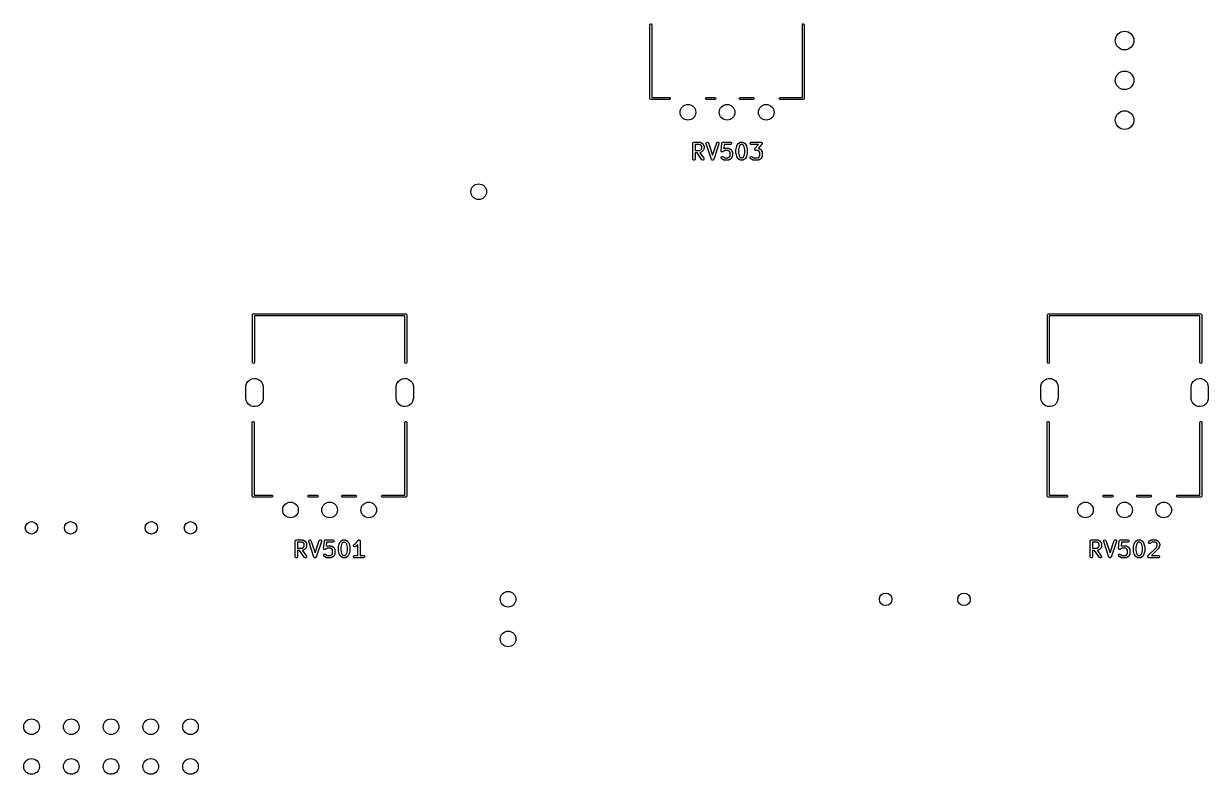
# Model space of a CAD drawing. Extents: x 126 to 289, y -245 to -37.
# Drawn here: x 213.4 to 289.1, y -238.1 to -190.2 of the extents above; entities that cross this region are included whole.
import ezdxf

# ---------------------------------------------------------------- set-up
doc = ezdxf.new("R2010")
doc.units = 0
doc.layers.add('BLACK', color=7, linetype='CONTINUOUS')

msp = doc.modelspace()

# ---------------------------------------------------------------- linework, layer by layer
at = {"layer": 'BLACK', "linetype": 'CONTINUOUS'}
for p, q in [((253.378, -190.244), (253.396, -190.202)), ((253.378, -194.964), (253.378, -190.244)), ((253.396, -190.202), (253.438, -190.184)), ((253.438, -190.184), (253.48, -190.202)), ((253.48, -190.202), (253.498, -190.244)), ((253.498, -190.244), (253.498, -194.904)), ((263.128, -190.244), (263.146, -190.202)), ((263.128, -194.904), (263.128, -190.244)), ((263.146, -190.202), (263.188, -190.184)), ((263.188, -190.184), (263.23, -190.202)), ((263.23, -190.202), (263.248, -190.244)), ((263.248, -190.244), (263.248, -194.964)), ((253.396, -195.006), (253.378, -194.964)), ((253.438, -195.024), (253.396, -195.006)), ((253.443, -195.022), (253.438, -195.024)), ((253.448, -195.024), (253.443, -195.022)), ((254.628, -195.024), (253.448, -195.024)), ((253.498, -194.904), (254.628, -194.904)), ((254.628, -194.904), (254.67, -194.922)), ((254.67, -195.006), (254.628, -195.024)), ((254.67, -194.922), (254.688, -194.964)), ((254.688, -194.964), (254.67, -195.006)), ((256.938, -194.964), (256.956, -194.922)), ((256.956, -195.006), (256.938, -194.964)), ((256.956, -194.922), (256.998, -194.904)), ((256.998, -195.024), (256.956, -195.006)), ((256.998, -194.904), (257.528, -194.904)), ((257.528, -195.024), (256.998, -195.024)), ((257.528, -194.904), (257.57, -194.922)), ((257.57, -195.006), (257.528, -195.024)), ((257.57, -194.922), (257.588, -194.964)), ((257.588, -194.964), (257.57, -195.006)), ((259.088, -194.964), (259.106, -194.922)), ((259.106, -195.006), (259.088, -194.964)), ((259.106, -194.922), (259.148, -194.904)), ((259.148, -195.024), (259.106, -195.006)), ((259.148, -194.904), (259.978, -194.904)), ((259.978, -195.024), (259.148, -195.024)), ((259.978, -194.904), (260.02, -194.922)), ((260.02, -195.006), (259.978, -195.024)), ((260.02, -194.922), (260.038, -194.964)), ((260.038, -194.964), (260.02, -195.006)), ((261.638, -194.964), (261.656, -194.922)), ((261.656, -195.006), (261.638, -194.964)), ((261.656, -194.922), (261.698, -194.904)), ((261.698, -195.024), (261.656, -195.006)), ((261.698, -194.904), (263.128, -194.904)), ((263.188, -195.024), (261.698, -195.024)), ((263.23, -195.006), (263.188, -195.024)), ((263.248, -194.964), (263.23, -195.006)), ((256.124, -197.826), (256.126, -197.817)), ((256.124, -198.826), (256.124, -197.826)), ((256.125, -197.813), (256.127, -197.81)), ((256.126, -197.817), (256.125, -197.813)), ((256.127, -197.81), (256.128, -197.801)), ((256.128, -197.801), (256.141, -197.786)), ((256.141, -197.786), (256.151, -197.769)), ((256.151, -197.769), (256.157, -197.767)), ((256.157, -197.767), (256.161, -197.761)), ((256.161, -197.761), (256.181, -197.758)), ((256.181, -197.758), (256.199, -197.751)), ((256.199, -197.751), (256.58, -197.751)), ((256.274, -197.901), (256.274, -198.275)), ((256.562, -197.901), (256.274, -197.901)), ((256.274, -198.275), (256.562, -198.275)), ((256.631, -197.936), (256.562, -197.901)), ((256.562, -198.275), (256.631, -198.241)), ((256.58, -197.751), (256.606, -197.756)), ((256.606, -197.756), (256.609, -197.759)), ((256.609, -197.759), (256.613, -197.759)), ((256.613, -197.759), (256.709, -197.807)), ((256.661, -197.966), (256.631, -197.936)), ((256.631, -198.241), (256.661, -198.211)), ((256.695, -198.035), (256.661, -197.966)), ((256.661, -198.211), (256.695, -198.142)), ((256.695, -198.142), (256.695, -198.035)), ((256.709, -197.807), (256.727, -197.82)), ((256.727, -197.82), (256.728, -197.821)), ((256.728, -197.821), (256.776, -197.869)), ((256.776, -198.308), (256.728, -198.356)), ((256.776, -197.869), (256.789, -197.887)), ((256.79, -198.288), (256.776, -198.307)), ((256.776, -198.307), (256.776, -198.308)), ((256.789, -197.887), (256.79, -197.888)), ((256.79, -197.888), (256.837, -197.983)), ((256.837, -198.193), (256.79, -198.288)), ((256.837, -197.983), (256.845, -198.008)), ((256.838, -198.189), (256.837, -198.193)), ((256.841, -198.185), (256.838, -198.189)), ((256.845, -198.16), (256.841, -198.185)), ((256.845, -198.008), (256.844, -198.013)), ((256.844, -198.013), (256.845, -198.017)), ((256.845, -198.017), (256.845, -198.16)), ((256.981, -197.824), (257, -197.777)), ((256.985, -197.85), (256.981, -197.824)), ((257.318, -198.85), (256.985, -197.85)), ((257, -197.777), (257.045, -197.752)), ((257.045, -197.752), (257.095, -197.762)), ((257.095, -197.762), (257.127, -197.803)), ((257.127, -197.803), (257.389, -198.589)), ((257.389, -198.589), (257.652, -197.803)), ((257.794, -197.85), (257.461, -198.85)), ((257.652, -197.803), (257.664, -197.78)), ((257.664, -197.78), (257.708, -197.753)), ((257.708, -197.753), (257.758, -197.76)), ((257.758, -197.76), (257.793, -197.799)), ((257.793, -197.799), (257.794, -197.85)), ((257.934, -198.295), (257.981, -197.819)), ((257.934, -198.296), (257.934, -198.295)), ((257.94, -198.32), (257.934, -198.296)), ((257.934, -198.296), (257.934, -198.296)), ((257.947, -198.345), (257.94, -198.32)), ((257.981, -197.819), (257.983, -197.815)), ((257.982, -197.813), (257.984, -197.811)), ((257.983, -197.815), (257.982, -197.813)), ((257.984, -197.811), (257.989, -197.794)), ((257.989, -197.794), (258, -197.783)), ((258, -197.783), (258.008, -197.769)), ((258.008, -197.769), (258.018, -197.765)), ((258.018, -197.765), (258.025, -197.758)), ((258.025, -197.758), (258.041, -197.757)), ((258.041, -197.757), (258.056, -197.751)), ((258.056, -197.751), (258.532, -197.751)), ((258.101, -198.317), (258.062, -198.356)), ((258.124, -197.901), (258.099, -198.15)), ((258.099, -198.15), (258.118, -198.14)), ((258.169, -198.282), (258.101, -198.317)), ((258.118, -198.14), (258.143, -198.133)), ((258.532, -197.901), (258.124, -197.901)), ((258.143, -198.133), (258.147, -198.134)), ((258.147, -198.134), (258.151, -198.132)), ((258.151, -198.132), (258.389, -198.132)), ((258.372, -198.282), (258.169, -198.282)), ((258.44, -198.317), (258.372, -198.282)), ((258.389, -198.132), (258.415, -198.137)), ((258.415, -198.137), (258.419, -198.14)), ((258.419, -198.14), (258.423, -198.14)), ((258.423, -198.14), (258.518, -198.188)), ((258.471, -198.347), (258.44, -198.317)), ((258.518, -198.188), (258.536, -198.201)), ((258.532, -197.751), (258.558, -197.756)), ((258.58, -197.884), (258.532, -197.901)), ((258.536, -198.201), (258.538, -198.202)), ((258.538, -198.202), (258.585, -198.25)), ((258.558, -197.756), (258.597, -197.789)), ((258.606, -197.839), (258.58, -197.884)), ((258.585, -198.25), (258.598, -198.268)), ((258.597, -197.789), (258.606, -197.839)), ((258.598, -198.268), (258.599, -198.269)), ((258.599, -198.269), (258.647, -198.364)), ((258.886, -198.207), (258.888, -198.193)), ((258.886, -198.445), (258.886, -198.207)), ((258.888, -198.189), (258.936, -197.999)), ((258.888, -198.193), (258.888, -198.189)), ((258.936, -197.999), (258.941, -197.987)), ((258.941, -197.983), (258.989, -197.888)), ((258.941, -197.987), (258.941, -197.983)), ((258.989, -197.888), (259.002, -197.87)), ((259.002, -197.87), (259.003, -197.869)), ((259.003, -197.869), (259.051, -197.821)), ((259.079, -198.043), (259.036, -198.217)), ((259.036, -198.217), (259.036, -198.436)), ((259.051, -197.821), (259.069, -197.808)), ((259.069, -197.808), (259.07, -197.807)), ((259.07, -197.807), (259.165, -197.759)), ((259.118, -197.966), (259.079, -198.043)), ((259.148, -197.936), (259.118, -197.966)), ((259.217, -197.901), (259.148, -197.936)), ((259.165, -197.759), (259.19, -197.752)), ((259.19, -197.752), (259.195, -197.753)), ((259.195, -197.753), (259.199, -197.751)), ((259.199, -197.751), (259.294, -197.751)), ((259.276, -197.901), (259.217, -197.901)), ((259.345, -197.936), (259.276, -197.901)), ((259.294, -197.751), (259.32, -197.756)), ((259.32, -197.756), (259.323, -197.759)), ((259.323, -197.759), (259.328, -197.759)), ((259.328, -197.759), (259.423, -197.807)), ((259.375, -197.966), (259.345, -197.936)), ((259.414, -198.043), (259.375, -197.966)), ((259.457, -198.217), (259.414, -198.043)), ((259.423, -197.807), (259.441, -197.82)), ((259.441, -197.82), (259.442, -197.821)), ((259.442, -197.821), (259.49, -197.869)), ((259.457, -198.436), (259.457, -198.217)), ((259.49, -197.869), (259.503, -197.887)), ((259.503, -197.887), (259.504, -197.888)), ((259.504, -197.888), (259.552, -197.983)), ((259.552, -197.983), (259.555, -197.996)), ((259.555, -197.996), (259.557, -197.999)), ((259.557, -197.999), (259.605, -198.189)), ((259.605, -198.189), (259.606, -198.204)), ((259.606, -198.204), (259.607, -198.207)), ((259.607, -198.207), (259.607, -198.445)), ((259.792, -197.813), (259.817, -197.769)), ((259.801, -197.864), (259.792, -197.813)), ((259.84, -197.897), (259.801, -197.864)), ((259.817, -197.769), (259.866, -197.751)), ((259.866, -197.901), (259.84, -197.897)), ((259.866, -197.751), (260.485, -197.751)), ((260.319, -197.901), (259.866, -197.901)), ((260.076, -198.206), (260.079, -198.2)), ((260.083, -198.225), (260.076, -198.206)), ((260.077, -198.194), (260.088, -198.177)), ((260.079, -198.2), (260.077, -198.194)), ((260.086, -198.245), (260.083, -198.225)), ((260.091, -198.249), (260.086, -198.245)), ((260.088, -198.177), (260.095, -198.158)), ((260.093, -198.254), (260.091, -198.249)), ((260.11, -198.265), (260.093, -198.254)), ((260.095, -198.158), (260.319, -197.901)), ((260.126, -198.278), (260.11, -198.265)), ((260.134, -198.279), (260.126, -198.278)), ((260.137, -198.281), (260.134, -198.279)), ((260.14, -198.28), (260.137, -198.281)), ((260.151, -198.282), (260.14, -198.28)), ((260.276, -198.282), (260.151, -198.282)), ((260.345, -198.317), (260.276, -198.282)), ((260.541, -197.876), (260.314, -198.136)), ((260.314, -198.136), (260.32, -198.137)), ((260.32, -198.137), (260.323, -198.14)), ((260.323, -198.14), (260.328, -198.14)), ((260.328, -198.14), (260.423, -198.188)), ((260.375, -198.347), (260.345, -198.317)), ((260.423, -198.188), (260.441, -198.201)), ((260.441, -198.201), (260.442, -198.202)), ((260.442, -198.202), (260.49, -198.25)), ((260.485, -197.751), (260.496, -197.753)), ((260.49, -198.25), (260.503, -198.268)), ((260.496, -197.753), (260.499, -197.753)), ((260.499, -197.753), (260.502, -197.754)), ((260.502, -197.754), (260.51, -197.756)), ((260.503, -198.268), (260.504, -198.269)), ((260.504, -198.269), (260.552, -198.364)), ((260.51, -197.756), (260.526, -197.769)), ((260.526, -197.769), (260.543, -197.779)), ((260.548, -197.857), (260.541, -197.876)), ((260.543, -197.779), (260.545, -197.785)), ((260.545, -197.785), (260.55, -197.789)), ((260.559, -197.839), (260.548, -197.857)), ((260.55, -197.789), (260.553, -197.809)), ((260.553, -197.809), (260.56, -197.828)), ((260.56, -197.828), (260.557, -197.834)), ((260.557, -197.834), (260.559, -197.839)), ((256.141, -198.875), (256.124, -198.826)), ((256.186, -198.9), (256.141, -198.875)), ((256.236, -198.891), (256.186, -198.9)), ((256.269, -198.852), (256.236, -198.891)), ((256.274, -198.826), (256.269, -198.852)), ((256.398, -198.425), (256.274, -198.425)), ((256.274, -198.425), (256.274, -198.826)), ((256.709, -198.869), (256.398, -198.425)), ((256.584, -198.424), (256.581, -198.425)), ((256.581, -198.425), (256.832, -198.783)), ((256.588, -198.425), (256.584, -198.424)), ((256.613, -198.417), (256.588, -198.425)), ((256.709, -198.37), (256.613, -198.417)), ((256.71, -198.368), (256.709, -198.37)), ((256.751, -198.899), (256.709, -198.869)), ((256.728, -198.356), (256.71, -198.368)), ((256.802, -198.894), (256.751, -198.899)), ((256.838, -198.858), (256.802, -198.894)), ((256.832, -198.783), (256.843, -198.807)), ((256.843, -198.807), (256.838, -198.858)), ((257.32, -198.852), (257.318, -198.85)), ((257.32, -198.854), (257.32, -198.852)), ((257.335, -198.872), (257.32, -198.854)), ((257.35, -198.89), (257.335, -198.872)), ((257.352, -198.891), (257.35, -198.89)), ((257.354, -198.892), (257.352, -198.891)), ((257.377, -198.896), (257.354, -198.892)), ((257.4, -198.901), (257.377, -198.896)), ((257.402, -198.9), (257.4, -198.901)), ((257.404, -198.9), (257.402, -198.9)), ((257.425, -198.887), (257.404, -198.9)), ((257.446, -198.876), (257.425, -198.887)), ((257.448, -198.873), (257.446, -198.874)), ((257.446, -198.874), (257.446, -198.876)), ((257.461, -198.85), (257.448, -198.873)), ((257.936, -198.712), (257.965, -198.67)), ((257.941, -198.763), (257.936, -198.712)), ((257.955, -198.784), (257.941, -198.763)), ((257.947, -198.346), (257.947, -198.345)), ((257.947, -198.345), (257.947, -198.345)), ((257.968, -198.36), (257.947, -198.346)), ((258.003, -198.832), (257.955, -198.784)), ((257.965, -198.67), (258.015, -198.656)), ((257.988, -198.375), (257.968, -198.36)), ((257.989, -198.375), (257.988, -198.375)), ((258.014, -198.373), (257.989, -198.375)), ((257.989, -198.375), (257.989, -198.375)), ((258.005, -198.832), (258.003, -198.832)), ((258.023, -198.846), (258.005, -198.832)), ((258.039, -198.371), (258.014, -198.373)), ((258.015, -198.656), (258.062, -198.678)), ((258.118, -198.893), (258.023, -198.846)), ((258.04, -198.371), (258.039, -198.371)), ((258.062, -198.356), (258.04, -198.371)), ((258.04, -198.371), (258.04, -198.371)), ((258.062, -198.678), (258.101, -198.717)), ((258.101, -198.717), (258.169, -198.751)), ((258.122, -198.894), (258.118, -198.893)), ((258.126, -198.897), (258.122, -198.894)), ((258.151, -198.901), (258.126, -198.897)), ((258.389, -198.901), (258.151, -198.901)), ((258.169, -198.751), (258.372, -198.751)), ((258.372, -198.751), (258.44, -198.717)), ((258.394, -198.9), (258.389, -198.901)), ((258.398, -198.901), (258.394, -198.9)), ((258.423, -198.893), (258.398, -198.901)), ((258.518, -198.846), (258.423, -198.893)), ((258.44, -198.717), (258.471, -198.687)), ((258.505, -198.416), (258.471, -198.347)), ((258.471, -198.687), (258.505, -198.618)), ((258.505, -198.618), (258.505, -198.416)), ((258.519, -198.845), (258.518, -198.846)), ((258.538, -198.832), (258.519, -198.845)), ((258.585, -198.784), (258.538, -198.832)), ((258.586, -198.783), (258.585, -198.784)), ((258.599, -198.765), (258.586, -198.783)), ((258.647, -198.669), (258.599, -198.765)), ((258.647, -198.364), (258.654, -198.389)), ((258.65, -198.662), (258.647, -198.665)), ((258.647, -198.665), (258.647, -198.669)), ((258.655, -198.636), (258.65, -198.662)), ((258.654, -198.389), (258.653, -198.394)), ((258.653, -198.394), (258.655, -198.398)), ((258.655, -198.398), (258.655, -198.636)), ((258.887, -198.449), (258.886, -198.445)), ((258.888, -198.464), (258.887, -198.449)), ((258.936, -198.654), (258.888, -198.464)), ((258.938, -198.657), (258.936, -198.654)), ((258.941, -198.669), (258.938, -198.657)), ((258.989, -198.765), (258.941, -198.669)), ((258.99, -198.766), (258.989, -198.765)), ((259.003, -198.784), (258.99, -198.766)), ((259.051, -198.832), (259.003, -198.784)), ((259.036, -198.436), (259.079, -198.61)), ((259.052, -198.832), (259.051, -198.832)), ((259.07, -198.846), (259.052, -198.832)), ((259.165, -198.893), (259.07, -198.846)), ((259.079, -198.61), (259.118, -198.687)), ((259.118, -198.687), (259.148, -198.717)), ((259.148, -198.717), (259.217, -198.751)), ((259.17, -198.894), (259.165, -198.893)), ((259.173, -198.897), (259.17, -198.894)), ((259.199, -198.901), (259.173, -198.897)), ((259.294, -198.901), (259.199, -198.901)), ((259.217, -198.751), (259.276, -198.751)), ((259.276, -198.751), (259.345, -198.717)), ((259.298, -198.9), (259.294, -198.901)), ((259.303, -198.901), (259.298, -198.9)), ((259.328, -198.893), (259.303, -198.901)), ((259.423, -198.846), (259.328, -198.893)), ((259.345, -198.717), (259.375, -198.687)), ((259.375, -198.687), (259.414, -198.61)), ((259.414, -198.61), (259.457, -198.436)), ((259.424, -198.845), (259.423, -198.846)), ((259.442, -198.832), (259.424, -198.845)), ((259.49, -198.784), (259.442, -198.832)), ((259.491, -198.783), (259.49, -198.784)), ((259.504, -198.765), (259.491, -198.783)), ((259.552, -198.669), (259.504, -198.765)), ((259.557, -198.654), (259.552, -198.666)), ((259.552, -198.666), (259.552, -198.669)), ((259.605, -198.464), (259.557, -198.654)), ((259.607, -198.445), (259.605, -198.46)), ((259.605, -198.46), (259.605, -198.464)), ((259.793, -198.712), (259.823, -198.67)), ((259.798, -198.763), (259.793, -198.712)), ((259.813, -198.784), (259.798, -198.763)), ((259.86, -198.832), (259.813, -198.784)), ((259.823, -198.67), (259.872, -198.656)), ((259.862, -198.832), (259.86, -198.832)), ((259.88, -198.846), (259.862, -198.832)), ((259.872, -198.656), (259.919, -198.678)), ((259.975, -198.893), (259.88, -198.846)), ((259.919, -198.678), (259.958, -198.717)), ((259.958, -198.717), (260.026, -198.751)), ((259.979, -198.894), (259.975, -198.893)), ((259.983, -198.897), (259.979, -198.894)), ((260.008, -198.901), (259.983, -198.897)), ((260.294, -198.901), (260.008, -198.901)), ((260.026, -198.751), (260.276, -198.751)), ((260.276, -198.751), (260.345, -198.717)), ((260.298, -198.9), (260.294, -198.901)), ((260.303, -198.901), (260.298, -198.9)), ((260.328, -198.893), (260.303, -198.901)), ((260.423, -198.846), (260.328, -198.893)), ((260.345, -198.717), (260.375, -198.687)), ((260.41, -198.416), (260.375, -198.347)), ((260.375, -198.687), (260.41, -198.618)), ((260.41, -198.618), (260.41, -198.416)), ((260.424, -198.845), (260.423, -198.846)), ((260.442, -198.832), (260.424, -198.845)), ((260.49, -198.784), (260.442, -198.832)), ((260.491, -198.783), (260.49, -198.784)), ((260.504, -198.765), (260.491, -198.783)), ((260.552, -198.669), (260.504, -198.765)), ((260.552, -198.364), (260.559, -198.389)), ((260.555, -198.662), (260.552, -198.665)), ((260.552, -198.665), (260.552, -198.669)), ((260.56, -198.636), (260.555, -198.662)), ((260.559, -198.389), (260.558, -198.394)), ((260.558, -198.394), (260.56, -198.398)), ((260.56, -198.398), (260.56, -198.636)), ((227.988, -208.774), (228.006, -208.732)), ((227.988, -211.834), (227.988, -208.774)), ((228.006, -208.732), (228.048, -208.714)), ((228.048, -208.714), (237.788, -208.714)), ((237.728, -208.834), (228.108, -208.834)), ((228.108, -208.834), (228.108, -211.834)), ((237.728, -211.834), (237.728, -208.834)), ((237.788, -208.714), (237.83, -208.732)), ((237.83, -208.732), (237.848, -208.774)), ((237.848, -208.774), (237.848, -211.834)), ((278.788, -208.774), (278.806, -208.732)), ((278.788, -211.834), (278.788, -208.774)), ((278.806, -208.732), (278.848, -208.714)), ((278.848, -208.714), (288.588, -208.714)), ((288.528, -208.834), (278.908, -208.834)), ((278.908, -208.834), (278.908, -211.834)), ((288.528, -211.834), (288.528, -208.834)), ((288.588, -208.714), (288.63, -208.732)), ((288.63, -208.732), (288.648, -208.774)), ((288.648, -208.774), (288.648, -211.834)), ((228.006, -211.876), (227.988, -211.834)), ((228.048, -211.894), (228.006, -211.876)), ((228.09, -211.876), (228.048, -211.894)), ((228.108, -211.834), (228.09, -211.876)), ((237.746, -211.876), (237.728, -211.834)), ((237.788, -211.894), (237.746, -211.876)), ((237.83, -211.876), (237.788, -211.894)), ((237.848, -211.834), (237.83, -211.876)), ((278.806, -211.876), (278.788, -211.834)), ((278.848, -211.894), (278.806, -211.876)), ((278.89, -211.876), (278.848, -211.894)), ((278.908, -211.834), (278.89, -211.876)), ((288.546, -211.876), (288.528, -211.834)), ((288.588, -211.894), (288.546, -211.876)), ((288.63, -211.876), (288.588, -211.894)), ((288.648, -211.834), (288.63, -211.876)), ((227.568, -213.394), (227.574, -213.314)), ((227.568, -214.094), (227.568, -213.394)), ((227.574, -213.314), (227.616, -213.17)), ((227.616, -213.17), (227.694, -213.043)), ((227.694, -213.043), (227.804, -212.942)), ((227.804, -212.942), (227.937, -212.875)), ((227.937, -212.875), (228.083, -212.845)), ((228.083, -212.845), (228.232, -212.856)), ((228.232, -212.856), (228.373, -212.907)), ((228.373, -212.907), (228.495, -212.993)), ((228.495, -212.993), (228.588, -213.109)), ((228.588, -213.109), (228.648, -213.246)), ((228.648, -213.246), (228.668, -213.394)), ((228.668, -213.394), (228.668, -214.094)), ((237.168, -213.394), (237.174, -213.314)), ((237.168, -214.094), (237.168, -213.394)), ((237.174, -213.314), (237.216, -213.17)), ((237.216, -213.17), (237.294, -213.043)), ((237.294, -213.043), (237.404, -212.942)), ((237.404, -212.942), (237.537, -212.875)), ((237.537, -212.875), (237.683, -212.845)), ((237.683, -212.845), (237.832, -212.856)), ((237.832, -212.856), (237.973, -212.907)), ((237.973, -212.907), (238.095, -212.993)), ((238.095, -212.993), (238.188, -213.109)), ((238.188, -213.109), (238.248, -213.246)), ((238.248, -213.246), (238.268, -213.394)), ((238.268, -213.394), (238.268, -214.094)), ((278.368, -213.394), (278.374, -213.314)), ((278.368, -214.094), (278.368, -213.394)), ((278.374, -213.314), (278.416, -213.17)), ((278.416, -213.17), (278.494, -213.043)), ((278.494, -213.043), (278.604, -212.942)), ((278.604, -212.942), (278.737, -212.875)), ((278.737, -212.875), (278.883, -212.845)), ((278.883, -212.845), (279.032, -212.856)), ((279.032, -212.856), (279.173, -212.907)), ((279.173, -212.907), (279.295, -212.993)), ((279.295, -212.993), (279.388, -213.109)), ((279.388, -213.109), (279.448, -213.246)), ((279.448, -213.246), (279.468, -213.394)), ((279.468, -213.394), (279.468, -214.094)), ((287.968, -213.394), (287.974, -213.314)), ((287.968, -214.094), (287.968, -213.394)), ((287.974, -213.314), (288.016, -213.17)), ((288.016, -213.17), (288.094, -213.043)), ((288.094, -213.043), (288.204, -212.942)), ((288.204, -212.942), (288.337, -212.875)), ((288.337, -212.875), (288.483, -212.845)), ((288.483, -212.845), (288.632, -212.856)), ((288.632, -212.856), (288.773, -212.907)), ((288.773, -212.907), (288.895, -212.993)), ((288.895, -212.993), (288.988, -213.109)), ((288.988, -213.109), (289.048, -213.246)), ((289.048, -213.246), (289.068, -213.394)), ((289.068, -213.394), (289.068, -214.094)), ((227.588, -214.242), (227.568, -214.094)), ((228.662, -214.174), (228.62, -214.318)), ((228.668, -214.094), (228.662, -214.174)), ((237.188, -214.242), (237.168, -214.094)), ((238.262, -214.174), (238.22, -214.318)), ((238.268, -214.094), (238.262, -214.174)), ((278.388, -214.242), (278.368, -214.094)), ((279.462, -214.174), (279.42, -214.318)), ((279.468, -214.094), (279.462, -214.174)), ((287.988, -214.242), (287.968, -214.094)), ((289.062, -214.174), (289.02, -214.318)), ((289.068, -214.094), (289.062, -214.174)), ((227.648, -214.379), (227.588, -214.242)), ((227.741, -214.495), (227.648, -214.379)), ((227.863, -214.581), (227.741, -214.495)), ((228.004, -214.632), (227.863, -214.581)), ((228.153, -214.643), (228.004, -214.632)), ((228.299, -214.613), (228.153, -214.643)), ((228.432, -214.546), (228.299, -214.613)), ((228.542, -214.445), (228.432, -214.546)), ((228.62, -214.318), (228.542, -214.445)), ((237.248, -214.379), (237.188, -214.242)), ((237.341, -214.495), (237.248, -214.379)), ((237.463, -214.581), (237.341, -214.495)), ((237.604, -214.632), (237.463, -214.581)), ((237.753, -214.643), (237.604, -214.632)), ((237.899, -214.613), (237.753, -214.643)), ((238.032, -214.546), (237.899, -214.613)), ((238.142, -214.445), (238.032, -214.546)), ((238.22, -214.318), (238.142, -214.445)), ((278.448, -214.379), (278.388, -214.242)), ((278.541, -214.495), (278.448, -214.379)), ((278.663, -214.581), (278.541, -214.495)), ((278.804, -214.632), (278.663, -214.581)), ((278.953, -214.643), (278.804, -214.632)), ((279.099, -214.613), (278.953, -214.643)), ((279.232, -214.546), (279.099, -214.613)), ((279.342, -214.445), (279.232, -214.546)), ((279.42, -214.318), (279.342, -214.445)), ((288.048, -214.379), (287.988, -214.242)), ((288.141, -214.495), (288.048, -214.379)), ((288.263, -214.581), (288.141, -214.495)), ((288.404, -214.632), (288.263, -214.581)), ((288.553, -214.643), (288.404, -214.632)), ((288.699, -214.613), (288.553, -214.643)), ((288.832, -214.546), (288.699, -214.613)), ((288.942, -214.445), (288.832, -214.546)), ((289.02, -214.318), (288.942, -214.445)), ((227.978, -215.644), (227.996, -215.602)), ((227.978, -220.364), (227.978, -215.644)), ((227.996, -215.602), (228.038, -215.584)), ((228.038, -215.584), (228.08, -215.602)), ((228.08, -215.602), (228.098, -215.644)), ((228.098, -215.644), (228.098, -220.304)), ((237.728, -215.644), (237.746, -215.602)), ((237.728, -220.304), (237.728, -215.644)), ((237.746, -215.602), (237.788, -215.584)), ((237.788, -215.584), (237.83, -215.602)), ((237.83, -215.602), (237.848, -215.644)), ((237.848, -215.644), (237.848, -220.364)), ((278.778, -215.644), (278.796, -215.602)), ((278.778, -220.364), (278.778, -215.644)), ((278.796, -215.602), (278.838, -215.584)), ((278.838, -215.584), (278.88, -215.602)), ((278.88, -215.602), (278.898, -215.644)), ((278.898, -215.644), (278.898, -220.304)), ((288.528, -215.644), (288.546, -215.602)), ((288.528, -220.304), (288.528, -215.644)), ((288.546, -215.602), (288.588, -215.584)), ((288.588, -215.584), (288.63, -215.602)), ((288.63, -215.602), (288.648, -215.644)), ((288.648, -215.644), (288.648, -220.364)), ((227.996, -220.406), (227.978, -220.364)), ((228.038, -220.424), (227.996, -220.406)), ((228.043, -220.422), (228.038, -220.424)), ((228.048, -220.424), (228.043, -220.422)), ((229.228, -220.424), (228.048, -220.424)), ((228.098, -220.304), (229.228, -220.304)), ((229.228, -220.304), (229.27, -220.322)), ((229.27, -220.406), (229.228, -220.424)), ((229.27, -220.322), (229.288, -220.364)), ((229.288, -220.364), (229.27, -220.406)), ((231.538, -220.364), (231.556, -220.322)), ((231.556, -220.406), (231.538, -220.364)), ((231.556, -220.322), (231.598, -220.304)), ((231.598, -220.424), (231.556, -220.406)), ((231.598, -220.304), (232.128, -220.304)), ((232.128, -220.424), (231.598, -220.424)), ((232.128, -220.304), (232.17, -220.322)), ((232.17, -220.406), (232.128, -220.424)), ((232.17, -220.322), (232.188, -220.364)), ((232.188, -220.364), (232.17, -220.406)), ((233.688, -220.364), (233.706, -220.322)), ((233.706, -220.406), (233.688, -220.364)), ((233.706, -220.322), (233.748, -220.304)), ((233.748, -220.424), (233.706, -220.406)), ((233.748, -220.304), (234.578, -220.304)), ((234.578, -220.424), (233.748, -220.424)), ((234.578, -220.304), (234.62, -220.322)), ((234.62, -220.406), (234.578, -220.424)), ((234.62, -220.322), (234.638, -220.364)), ((234.638, -220.364), (234.62, -220.406)), ((236.238, -220.364), (236.256, -220.322)), ((236.256, -220.406), (236.238, -220.364)), ((236.256, -220.322), (236.298, -220.304)), ((236.298, -220.424), (236.256, -220.406)), ((236.298, -220.304), (237.728, -220.304)), ((237.788, -220.424), (236.298, -220.424)), ((237.83, -220.406), (237.788, -220.424)), ((237.848, -220.364), (237.83, -220.406)), ((278.796, -220.406), (278.778, -220.364)), ((278.838, -220.424), (278.796, -220.406)), ((278.843, -220.422), (278.838, -220.424)), ((278.848, -220.424), (278.843, -220.422)), ((280.028, -220.424), (278.848, -220.424)), ((278.898, -220.304), (280.028, -220.304)), ((280.028, -220.304), (280.07, -220.322)), ((280.07, -220.406), (280.028, -220.424)), ((280.07, -220.322), (280.088, -220.364)), ((280.088, -220.364), (280.07, -220.406)), ((282.338, -220.364), (282.356, -220.322)), ((282.356, -220.406), (282.338, -220.364)), ((282.356, -220.322), (282.398, -220.304)), ((282.398, -220.424), (282.356, -220.406)), ((282.398, -220.304), (282.928, -220.304)), ((282.928, -220.424), (282.398, -220.424)), ((282.928, -220.304), (282.97, -220.322)), ((282.97, -220.406), (282.928, -220.424)), ((282.97, -220.322), (282.988, -220.364)), ((282.988, -220.364), (282.97, -220.406)), ((284.488, -220.364), (284.506, -220.322)), ((284.506, -220.406), (284.488, -220.364)), ((284.506, -220.322), (284.548, -220.304)), ((284.548, -220.424), (284.506, -220.406)), ((284.548, -220.304), (285.378, -220.304)), ((285.378, -220.424), (284.548, -220.424)), ((285.378, -220.304), (285.42, -220.322)), ((285.42, -220.406), (285.378, -220.424)), ((285.42, -220.322), (285.438, -220.364)), ((285.438, -220.364), (285.42, -220.406)), ((287.038, -220.364), (287.056, -220.322)), ((287.056, -220.406), (287.038, -220.364)), ((287.056, -220.322), (287.098, -220.304)), ((287.098, -220.424), (287.056, -220.406)), ((287.098, -220.304), (288.528, -220.304)), ((288.588, -220.424), (287.098, -220.424)), ((288.63, -220.406), (288.588, -220.424)), ((288.648, -220.364), (288.63, -220.406)), ((230.724, -223.226), (230.726, -223.217)), ((230.724, -224.226), (230.724, -223.226)), ((230.725, -223.213), (230.727, -223.21)), ((230.726, -223.217), (230.725, -223.213)), ((230.727, -223.21), (230.728, -223.201)), ((230.728, -223.201), (230.741, -223.186)), ((230.741, -223.186), (230.751, -223.169)), ((230.751, -223.169), (230.757, -223.167)), ((230.757, -223.167), (230.761, -223.161)), ((230.761, -223.161), (230.781, -223.158)), ((230.781, -223.158), (230.799, -223.151)), ((230.799, -223.151), (231.18, -223.151)), ((230.874, -223.301), (230.874, -223.675)), ((231.162, -223.301), (230.874, -223.301)), ((231.231, -223.336), (231.162, -223.301)), ((231.18, -223.151), (231.206, -223.156)), ((231.206, -223.156), (231.209, -223.159)), ((231.209, -223.159), (231.213, -223.159)), ((231.213, -223.159), (231.309, -223.207)), ((231.309, -223.207), (231.327, -223.22)), ((231.327, -223.22), (231.328, -223.221)), ((231.328, -223.221), (231.376, -223.269)), ((231.376, -223.269), (231.389, -223.287)), ((231.389, -223.287), (231.39, -223.288)), ((231.39, -223.288), (231.437, -223.383)), ((231.581, -223.224), (231.6, -223.177)), ((231.585, -223.25), (231.581, -223.224)), ((231.918, -224.25), (231.585, -223.25)), ((231.6, -223.177), (231.645, -223.152)), ((231.645, -223.152), (231.695, -223.162)), ((231.695, -223.162), (231.727, -223.203)), ((231.727, -223.203), (231.989, -223.989)), ((231.989, -223.989), (232.252, -223.203)), ((232.394, -223.25), (232.061, -224.25)), ((232.252, -223.203), (232.264, -223.18)), ((232.264, -223.18), (232.308, -223.153)), ((232.308, -223.153), (232.358, -223.16)), ((232.358, -223.16), (232.393, -223.199)), ((232.393, -223.199), (232.394, -223.25)), ((232.534, -223.695), (232.581, -223.219)), ((232.581, -223.219), (232.583, -223.215)), ((232.582, -223.213), (232.584, -223.211)), ((232.583, -223.215), (232.582, -223.213)), ((232.584, -223.211), (232.589, -223.194)), ((232.589, -223.194), (232.6, -223.183)), ((232.6, -223.183), (232.608, -223.169)), ((232.608, -223.169), (232.618, -223.165)), ((232.618, -223.165), (232.625, -223.158)), ((232.625, -223.158), (232.641, -223.157)), ((232.641, -223.157), (232.656, -223.151)), ((232.656, -223.151), (233.132, -223.151)), ((232.724, -223.301), (232.699, -223.55)), ((233.132, -223.301), (232.724, -223.301)), ((233.132, -223.151), (233.158, -223.156)), ((233.18, -223.284), (233.132, -223.301)), ((233.158, -223.156), (233.197, -223.189)), ((233.206, -223.239), (233.18, -223.284)), ((233.197, -223.189), (233.206, -223.239)), ((233.541, -223.383), (233.589, -223.288)), ((233.589, -223.288), (233.602, -223.27)), ((233.602, -223.27), (233.603, -223.269)), ((233.603, -223.269), (233.651, -223.221)), ((233.651, -223.221), (233.669, -223.208)), ((233.669, -223.208), (233.67, -223.207)), ((233.67, -223.207), (233.765, -223.159)), ((233.817, -223.301), (233.748, -223.336)), ((233.765, -223.159), (233.79, -223.152)), ((233.79, -223.152), (233.795, -223.153)), ((233.795, -223.153), (233.799, -223.151)), ((233.799, -223.151), (233.894, -223.151)), ((233.876, -223.301), (233.817, -223.301)), ((233.945, -223.336), (233.876, -223.301)), ((233.894, -223.151), (233.92, -223.156)), ((233.92, -223.156), (233.923, -223.159)), ((233.923, -223.159), (233.928, -223.159)), ((233.928, -223.159), (234.023, -223.207)), ((234.023, -223.207), (234.041, -223.22)), ((234.041, -223.22), (234.042, -223.221)), ((234.042, -223.221), (234.09, -223.269)), ((234.09, -223.269), (234.103, -223.287)), ((234.103, -223.287), (234.104, -223.288)), ((234.104, -223.288), (234.152, -223.383)), ((234.645, -223.321), (234.737, -223.185)), ((234.737, -223.185), (234.755, -223.166)), ((234.755, -223.166), (234.759, -223.165)), ((234.759, -223.165), (234.761, -223.161)), ((234.761, -223.161), (234.783, -223.158)), ((234.783, -223.158), (234.804, -223.152)), ((234.804, -223.152), (234.808, -223.153)), ((234.808, -223.153), (234.812, -223.153)), ((234.812, -223.153), (234.831, -223.163)), ((234.831, -223.163), (234.851, -223.172)), ((234.851, -223.172), (234.853, -223.176)), ((234.853, -223.176), (234.856, -223.178)), ((234.856, -223.178), (234.864, -223.199)), ((234.864, -223.199), (234.873, -223.218)), ((234.873, -223.218), (234.872, -223.222)), ((234.872, -223.222), (234.874, -223.226)), ((234.874, -223.226), (234.874, -224.151)), ((281.524, -223.226), (281.526, -223.217)), ((281.524, -224.226), (281.524, -223.226)), ((281.525, -223.213), (281.527, -223.21)), ((281.526, -223.217), (281.525, -223.213)), ((281.527, -223.21), (281.528, -223.201)), ((281.528, -223.201), (281.541, -223.186)), ((281.541, -223.186), (281.551, -223.169)), ((281.551, -223.169), (281.557, -223.167)), ((281.557, -223.167), (281.561, -223.161)), ((281.561, -223.161), (281.581, -223.158)), ((281.581, -223.158), (281.599, -223.151)), ((281.599, -223.151), (281.98, -223.151)), ((281.674, -223.301), (281.674, -223.675)), ((281.962, -223.301), (281.674, -223.301)), ((282.031, -223.336), (281.962, -223.301)), ((281.98, -223.151), (282.006, -223.156)), ((282.006, -223.156), (282.009, -223.159)), ((282.009, -223.159), (282.013, -223.159)), ((282.013, -223.159), (282.109, -223.207)), ((282.109, -223.207), (282.127, -223.22)), ((282.127, -223.22), (282.128, -223.221)), ((282.128, -223.221), (282.176, -223.269)), ((282.176, -223.269), (282.189, -223.287)), ((282.189, -223.287), (282.19, -223.288)), ((282.19, -223.288), (282.237, -223.383)), ((282.381, -223.224), (282.4, -223.177)), ((282.385, -223.25), (282.381, -223.224)), ((282.718, -224.25), (282.385, -223.25)), ((282.4, -223.177), (282.445, -223.152)), ((282.445, -223.152), (282.495, -223.162)), ((282.495, -223.162), (282.527, -223.203)), ((282.527, -223.203), (282.789, -223.989)), ((282.789, -223.989), (283.052, -223.203)), ((283.194, -223.25), (282.861, -224.25)), ((283.052, -223.203), (283.064, -223.18)), ((283.064, -223.18), (283.108, -223.153)), ((283.108, -223.153), (283.158, -223.16)), ((283.158, -223.16), (283.193, -223.199)), ((283.193, -223.199), (283.194, -223.25)), ((283.334, -223.695), (283.381, -223.219)), ((283.381, -223.219), (283.383, -223.215)), ((283.382, -223.213), (283.384, -223.211)), ((283.383, -223.215), (283.382, -223.213)), ((283.384, -223.211), (283.389, -223.194)), ((283.389, -223.194), (283.4, -223.183)), ((283.4, -223.183), (283.408, -223.169)), ((283.408, -223.169), (283.418, -223.165)), ((283.418, -223.165), (283.425, -223.158)), ((283.425, -223.158), (283.441, -223.157)), ((283.441, -223.157), (283.456, -223.151)), ((283.456, -223.151), (283.932, -223.151)), ((283.524, -223.301), (283.499, -223.55)), ((283.932, -223.301), (283.524, -223.301)), ((283.932, -223.151), (283.958, -223.156)), ((283.98, -223.284), (283.932, -223.301)), ((283.958, -223.156), (283.997, -223.189)), ((284.006, -223.239), (283.98, -223.284)), ((283.997, -223.189), (284.006, -223.239)), ((284.341, -223.383), (284.389, -223.288)), ((284.389, -223.288), (284.402, -223.27)), ((284.402, -223.27), (284.403, -223.269)), ((284.403, -223.269), (284.451, -223.221)), ((284.451, -223.221), (284.469, -223.208)), ((284.469, -223.208), (284.47, -223.207)), ((284.47, -223.207), (284.565, -223.159)), ((284.617, -223.301), (284.548, -223.336)), ((284.565, -223.159), (284.59, -223.152)), ((284.59, -223.152), (284.595, -223.153)), ((284.595, -223.153), (284.599, -223.151)), ((284.599, -223.151), (284.694, -223.151)), ((284.676, -223.301), (284.617, -223.301)), ((284.745, -223.336), (284.676, -223.301)), ((284.694, -223.151), (284.72, -223.156)), ((284.72, -223.156), (284.723, -223.159)), ((284.723, -223.159), (284.728, -223.159)), ((284.728, -223.159), (284.823, -223.207)), ((284.823, -223.207), (284.841, -223.22)), ((284.841, -223.22), (284.842, -223.221)), ((284.842, -223.221), (284.89, -223.269)), ((284.89, -223.269), (284.903, -223.287)), ((284.903, -223.287), (284.904, -223.288)), ((284.904, -223.288), (284.952, -223.383)), ((285.239, -223.315), (285.26, -223.269)), ((285.26, -223.269), (285.308, -223.221)), ((285.308, -223.221), (285.326, -223.208)), ((285.326, -223.208), (285.327, -223.207)), ((285.327, -223.207), (285.423, -223.159)), ((285.474, -223.301), (285.405, -223.336)), ((285.423, -223.159), (285.448, -223.152)), ((285.448, -223.152), (285.452, -223.153)), ((285.452, -223.153), (285.456, -223.151)), ((285.456, -223.151), (285.694, -223.151)), ((285.676, -223.301), (285.474, -223.301)), ((285.745, -223.336), (285.676, -223.301)), ((285.694, -223.151), (285.72, -223.156)), ((285.72, -223.156), (285.723, -223.159)), ((285.723, -223.159), (285.728, -223.159)), ((285.728, -223.159), (285.823, -223.207)), ((285.823, -223.207), (285.841, -223.22)), ((285.841, -223.22), (285.842, -223.221)), ((285.842, -223.221), (285.89, -223.269)), ((285.89, -223.269), (285.903, -223.287)), ((285.903, -223.287), (285.904, -223.288)), ((285.904, -223.288), (285.952, -223.383)), ((230.874, -223.675), (231.162, -223.675)), ((230.998, -223.825), (230.874, -223.825)), ((230.874, -223.825), (230.874, -224.226)), ((231.309, -224.269), (230.998, -223.825)), ((231.162, -223.675), (231.231, -223.641)), ((231.184, -223.824), (231.181, -223.825)), ((231.181, -223.825), (231.432, -224.183)), ((231.188, -223.825), (231.184, -223.824)), ((231.213, -223.817), (231.188, -223.825)), ((231.309, -223.77), (231.213, -223.817)), ((231.261, -223.366), (231.231, -223.336)), ((231.231, -223.641), (231.261, -223.611)), ((231.295, -223.435), (231.261, -223.366)), ((231.261, -223.611), (231.295, -223.542)), ((231.295, -223.542), (231.295, -223.435)), ((231.31, -223.768), (231.309, -223.77)), ((231.328, -223.756), (231.31, -223.768)), ((231.376, -223.708), (231.328, -223.756)), ((231.39, -223.688), (231.376, -223.707)), ((231.376, -223.707), (231.376, -223.708)), ((231.437, -223.593), (231.39, -223.688)), ((231.437, -223.383), (231.445, -223.408)), ((231.438, -223.589), (231.437, -223.593)), ((231.441, -223.585), (231.438, -223.589)), ((231.445, -223.56), (231.441, -223.585)), ((231.445, -223.408), (231.444, -223.413)), ((231.444, -223.413), (231.445, -223.417)), ((231.445, -223.417), (231.445, -223.56)), ((232.534, -223.696), (232.534, -223.695)), ((232.54, -223.72), (232.534, -223.696)), ((232.534, -223.696), (232.534, -223.696)), ((232.536, -224.112), (232.565, -224.07)), ((232.547, -223.745), (232.54, -223.72)), ((232.547, -223.746), (232.547, -223.745)), ((232.547, -223.745), (232.547, -223.745)), ((232.568, -223.76), (232.547, -223.746)), ((232.565, -224.07), (232.615, -224.056)), ((232.588, -223.775), (232.568, -223.76)), ((232.589, -223.775), (232.588, -223.775)), ((232.614, -223.773), (232.589, -223.775)), ((232.589, -223.775), (232.589, -223.775)), ((232.639, -223.771), (232.614, -223.773)), ((232.615, -224.056), (232.662, -224.078)), ((232.64, -223.771), (232.639, -223.771)), ((232.662, -223.756), (232.64, -223.771)), ((232.64, -223.771), (232.64, -223.771)), ((232.701, -223.717), (232.662, -223.756)), ((232.699, -223.55), (232.718, -223.54)), ((232.769, -223.682), (232.701, -223.717)), ((232.718, -223.54), (232.743, -223.533)), ((232.743, -223.533), (232.747, -223.534)), ((232.747, -223.534), (232.751, -223.532)), ((232.751, -223.532), (232.989, -223.532)), ((232.972, -223.682), (232.769, -223.682)), ((233.04, -223.717), (232.972, -223.682)), ((232.989, -223.532), (233.015, -223.537)), ((233.015, -223.537), (233.019, -223.54)), ((233.019, -223.54), (233.023, -223.54)), ((233.023, -223.54), (233.118, -223.588)), ((233.071, -223.747), (233.04, -223.717)), ((233.105, -223.816), (233.071, -223.747)), ((233.071, -224.087), (233.105, -224.018)), ((233.105, -224.018), (233.105, -223.816)), ((233.118, -223.588), (233.136, -223.601)), ((233.136, -223.601), (233.138, -223.602)), ((233.138, -223.602), (233.185, -223.65)), ((233.185, -223.65), (233.198, -223.668)), ((233.198, -223.668), (233.199, -223.669)), ((233.199, -223.669), (233.247, -223.764)), ((233.247, -224.069), (233.199, -224.165)), ((233.247, -223.764), (233.254, -223.789)), ((233.25, -224.062), (233.247, -224.065)), ((233.247, -224.065), (233.247, -224.069)), ((233.255, -224.036), (233.25, -224.062)), ((233.254, -223.789), (233.253, -223.794)), ((233.253, -223.794), (233.255, -223.798)), ((233.255, -223.798), (233.255, -224.036)), ((233.486, -223.607), (233.488, -223.593)), ((233.486, -223.845), (233.486, -223.607)), ((233.487, -223.849), (233.486, -223.845)), ((233.488, -223.864), (233.487, -223.849)), ((233.488, -223.589), (233.536, -223.399)), ((233.488, -223.593), (233.488, -223.589)), ((233.536, -224.054), (233.488, -223.864)), ((233.536, -223.399), (233.541, -223.387)), ((233.538, -224.057), (233.536, -224.054)), ((233.541, -224.069), (233.538, -224.057)), ((233.541, -223.387), (233.541, -223.383)), ((233.589, -224.165), (233.541, -224.069)), ((233.679, -223.443), (233.636, -223.617)), ((233.636, -223.617), (233.636, -223.836)), ((233.636, -223.836), (233.679, -224.01)), ((233.718, -223.366), (233.679, -223.443)), ((233.679, -224.01), (233.718, -224.087)), ((233.748, -223.336), (233.718, -223.366)), ((233.975, -223.366), (233.945, -223.336)), ((234.014, -223.443), (233.975, -223.366)), ((233.975, -224.087), (234.014, -224.01)), ((234.057, -223.617), (234.014, -223.443)), ((234.014, -224.01), (234.057, -223.836)), ((234.057, -223.836), (234.057, -223.617)), ((234.152, -224.069), (234.104, -224.165)), ((234.152, -223.383), (234.155, -223.396)), ((234.157, -224.054), (234.152, -224.066)), ((234.152, -224.066), (234.152, -224.069)), ((234.155, -223.396), (234.157, -223.399)), ((234.157, -223.399), (234.205, -223.589)), ((234.205, -223.864), (234.157, -224.054)), ((234.205, -223.589), (234.206, -223.604)), ((234.207, -223.845), (234.205, -223.86)), ((234.205, -223.86), (234.205, -223.864)), ((234.206, -223.604), (234.207, -223.607)), ((234.207, -223.607), (234.207, -223.845)), ((234.441, -223.533), (234.444, -223.482)), ((234.472, -223.575), (234.441, -223.533)), ((234.444, -223.482), (234.48, -223.445)), ((234.522, -223.587), (234.472, -223.575)), ((234.48, -223.445), (234.564, -223.403)), ((234.547, -223.579), (234.522, -223.587)), ((234.642, -223.532), (234.547, -223.579)), ((234.564, -223.403), (234.645, -223.321)), ((234.643, -223.53), (234.642, -223.532)), ((234.662, -223.518), (234.643, -223.53)), ((234.724, -223.455), (234.662, -223.518)), ((234.724, -224.151), (234.724, -223.455)), ((281.674, -223.675), (281.962, -223.675)), ((281.798, -223.825), (281.674, -223.825)), ((281.674, -223.825), (281.674, -224.226)), ((282.109, -224.269), (281.798, -223.825)), ((281.962, -223.675), (282.031, -223.641)), ((281.984, -223.824), (281.981, -223.825)), ((281.981, -223.825), (282.232, -224.183)), ((281.988, -223.825), (281.984, -223.824)), ((282.013, -223.817), (281.988, -223.825)), ((282.109, -223.77), (282.013, -223.817)), ((282.061, -223.366), (282.031, -223.336)), ((282.031, -223.641), (282.061, -223.611)), ((282.095, -223.435), (282.061, -223.366)), ((282.061, -223.611), (282.095, -223.542)), ((282.095, -223.542), (282.095, -223.435)), ((282.11, -223.768), (282.109, -223.77)), ((282.128, -223.756), (282.11, -223.768)), ((282.176, -223.708), (282.128, -223.756)), ((282.19, -223.688), (282.176, -223.707)), ((282.176, -223.707), (282.176, -223.708)), ((282.237, -223.593), (282.19, -223.688)), ((282.237, -223.383), (282.245, -223.408)), ((282.238, -223.589), (282.237, -223.593)), ((282.241, -223.585), (282.238, -223.589)), ((282.245, -223.56), (282.241, -223.585)), ((282.245, -223.408), (282.244, -223.413)), ((282.244, -223.413), (282.245, -223.417)), ((282.245, -223.417), (282.245, -223.56)), ((283.334, -223.696), (283.334, -223.695)), ((283.34, -223.72), (283.334, -223.696)), ((283.334, -223.696), (283.334, -223.696)), ((283.336, -224.112), (283.365, -224.07)), ((283.347, -223.745), (283.34, -223.72)), ((283.347, -223.746), (283.347, -223.745)), ((283.347, -223.745), (283.347, -223.745)), ((283.368, -223.76), (283.347, -223.746)), ((283.365, -224.07), (283.415, -224.056)), ((283.388, -223.775), (283.368, -223.76)), ((283.389, -223.775), (283.388, -223.775)), ((283.414, -223.773), (283.389, -223.775)), ((283.389, -223.775), (283.389, -223.775)), ((283.439, -223.771), (283.414, -223.773)), ((283.415, -224.056), (283.462, -224.078)), ((283.44, -223.771), (283.439, -223.771)), ((283.462, -223.756), (283.44, -223.771)), ((283.44, -223.771), (283.44, -223.771)), ((283.501, -223.717), (283.462, -223.756)), ((283.499, -223.55), (283.518, -223.54)), ((283.569, -223.682), (283.501, -223.717)), ((283.518, -223.54), (283.543, -223.533)), ((283.543, -223.533), (283.547, -223.534)), ((283.547, -223.534), (283.551, -223.532)), ((283.551, -223.532), (283.789, -223.532)), ((283.772, -223.682), (283.569, -223.682)), ((283.84, -223.717), (283.772, -223.682)), ((283.789, -223.532), (283.815, -223.537)), ((283.815, -223.537), (283.819, -223.54)), ((283.819, -223.54), (283.823, -223.54)), ((283.823, -223.54), (283.918, -223.588)), ((283.871, -223.747), (283.84, -223.717)), ((283.905, -223.816), (283.871, -223.747)), ((283.871, -224.087), (283.905, -224.018)), ((283.905, -224.018), (283.905, -223.816)), ((283.918, -223.588), (283.936, -223.601)), ((283.936, -223.601), (283.938, -223.602)), ((283.938, -223.602), (283.985, -223.65)), ((283.985, -223.65), (283.998, -223.668)), ((283.998, -223.668), (283.999, -223.669)), ((283.999, -223.669), (284.047, -223.764)), ((284.047, -224.069), (283.999, -224.165)), ((284.047, -223.764), (284.054, -223.789)), ((284.05, -224.062), (284.047, -224.065)), ((284.047, -224.065), (284.047, -224.069)), ((284.055, -224.036), (284.05, -224.062)), ((284.054, -223.789), (284.053, -223.794)), ((284.053, -223.794), (284.055, -223.798)), ((284.055, -223.798), (284.055, -224.036)), ((284.286, -223.607), (284.288, -223.593)), ((284.286, -223.845), (284.286, -223.607)), ((284.287, -223.849), (284.286, -223.845)), ((284.288, -223.864), (284.287, -223.849)), ((284.288, -223.589), (284.336, -223.399)), ((284.288, -223.593), (284.288, -223.589)), ((284.336, -224.054), (284.288, -223.864)), ((284.336, -223.399), (284.341, -223.387)), ((284.338, -224.057), (284.336, -224.054)), ((284.341, -224.069), (284.338, -224.057)), ((284.341, -223.387), (284.341, -223.383)), ((284.389, -224.165), (284.341, -224.069)), ((284.479, -223.443), (284.436, -223.617)), ((284.436, -223.617), (284.436, -223.836)), ((284.436, -223.836), (284.479, -224.01)), ((284.518, -223.366), (284.479, -223.443)), ((284.479, -224.01), (284.518, -224.087)), ((284.548, -223.336), (284.518, -223.366)), ((284.775, -223.366), (284.745, -223.336)), ((284.814, -223.443), (284.775, -223.366)), ((284.775, -224.087), (284.814, -224.01)), ((284.857, -223.617), (284.814, -223.443)), ((284.814, -224.01), (284.857, -223.836)), ((284.857, -223.836), (284.857, -223.617)), ((284.952, -224.069), (284.904, -224.165)), ((284.952, -223.383), (284.955, -223.396)), ((284.957, -224.054), (284.952, -224.066)), ((284.952, -224.066), (284.952, -224.069)), ((284.955, -223.396), (284.957, -223.399)), ((284.957, -223.399), (285.005, -223.589)), ((285.005, -223.864), (284.957, -224.054)), ((285.005, -223.589), (285.006, -223.604)), ((285.007, -223.845), (285.005, -223.86)), ((285.005, -223.86), (285.005, -223.864)), ((285.006, -223.604), (285.007, -223.607)), ((285.007, -223.607), (285.007, -223.845)), ((285.213, -224.173), (285.771, -223.614)), ((285.252, -223.365), (285.239, -223.315)), ((285.294, -223.394), (285.252, -223.365)), ((285.345, -223.39), (285.294, -223.394)), ((285.366, -223.375), (285.345, -223.39)), ((285.405, -223.336), (285.366, -223.375)), ((285.89, -223.708), (285.447, -224.151)), ((285.775, -223.366), (285.745, -223.336)), ((285.771, -223.614), (285.81, -223.5)), ((285.81, -223.435), (285.775, -223.366)), ((285.81, -223.5), (285.81, -223.435)), ((285.892, -223.704), (285.89, -223.708)), ((285.896, -223.702), (285.892, -223.704)), ((285.908, -223.679), (285.896, -223.702)), ((285.956, -223.536), (285.908, -223.679)), ((285.952, -223.383), (285.959, -223.408)), ((285.96, -223.512), (285.956, -223.534)), ((285.956, -223.534), (285.956, -223.536)), ((285.959, -223.408), (285.958, -223.413)), ((285.958, -223.413), (285.96, -223.417)), ((285.96, -223.417), (285.96, -223.512)), ((230.741, -224.275), (230.724, -224.226)), ((230.786, -224.3), (230.741, -224.275)), ((230.836, -224.291), (230.786, -224.3)), ((230.869, -224.252), (230.836, -224.291)), ((230.874, -224.226), (230.869, -224.252)), ((231.351, -224.299), (231.309, -224.269)), ((231.402, -224.294), (231.351, -224.299)), ((231.438, -224.258), (231.402, -224.294)), ((231.432, -224.183), (231.443, -224.207)), ((231.443, -224.207), (231.438, -224.258)), ((231.92, -224.252), (231.918, -224.25)), ((231.92, -224.254), (231.92, -224.252)), ((231.935, -224.272), (231.92, -224.254)), ((231.95, -224.29), (231.935, -224.272)), ((231.952, -224.291), (231.95, -224.29)), ((231.954, -224.292), (231.952, -224.291)), ((231.977, -224.296), (231.954, -224.292)), ((232, -224.301), (231.977, -224.296)), ((232.002, -224.3), (232, -224.301)), ((232.004, -224.3), (232.002, -224.3)), ((232.025, -224.287), (232.004, -224.3)), ((232.046, -224.276), (232.025, -224.287)), ((232.048, -224.273), (232.046, -224.274)), ((232.046, -224.274), (232.046, -224.276)), ((232.061, -224.25), (232.048, -224.273)), ((232.541, -224.163), (232.536, -224.112)), ((232.555, -224.184), (232.541, -224.163)), ((232.603, -224.232), (232.555, -224.184)), ((232.605, -224.232), (232.603, -224.232)), ((232.623, -224.246), (232.605, -224.232)), ((232.718, -224.293), (232.623, -224.246)), ((232.662, -224.078), (232.701, -224.117)), ((232.701, -224.117), (232.769, -224.151)), ((232.722, -224.294), (232.718, -224.293)), ((232.726, -224.297), (232.722, -224.294)), ((232.751, -224.301), (232.726, -224.297)), ((232.989, -224.301), (232.751, -224.301)), ((232.769, -224.151), (232.972, -224.151)), ((232.972, -224.151), (233.04, -224.117)), ((232.994, -224.3), (232.989, -224.301)), ((232.998, -224.301), (232.994, -224.3)), ((233.023, -224.293), (232.998, -224.301)), ((233.118, -224.246), (233.023, -224.293)), ((233.04, -224.117), (233.071, -224.087)), ((233.119, -224.245), (233.118, -224.246)), ((233.138, -224.232), (233.119, -224.245)), ((233.185, -224.184), (233.138, -224.232)), ((233.186, -224.183), (233.185, -224.184)), ((233.199, -224.165), (233.186, -224.183)), ((233.59, -224.166), (233.589, -224.165)), ((233.603, -224.184), (233.59, -224.166)), ((233.651, -224.232), (233.603, -224.184)), ((233.652, -224.232), (233.651, -224.232)), ((233.67, -224.246), (233.652, -224.232)), ((233.765, -224.293), (233.67, -224.246)), ((233.718, -224.087), (233.748, -224.117)), ((233.748, -224.117), (233.817, -224.151)), ((233.77, -224.294), (233.765, -224.293)), ((233.773, -224.297), (233.77, -224.294)), ((233.799, -224.301), (233.773, -224.297)), ((233.894, -224.301), (233.799, -224.301)), ((233.817, -224.151), (233.876, -224.151)), ((233.876, -224.151), (233.945, -224.117)), ((233.898, -224.3), (233.894, -224.301)), ((233.903, -224.301), (233.898, -224.3)), ((233.928, -224.293), (233.903, -224.301)), ((234.023, -224.246), (233.928, -224.293)), ((233.945, -224.117), (233.975, -224.087)), ((234.024, -224.245), (234.023, -224.246)), ((234.042, -224.232), (234.024, -224.245)), ((234.09, -224.184), (234.042, -224.232)), ((234.091, -224.183), (234.09, -224.184)), ((234.104, -224.165), (234.091, -224.183)), ((234.439, -224.213), (234.465, -224.169)), ((234.448, -224.264), (234.439, -224.213)), ((234.488, -224.297), (234.448, -224.264)), ((234.465, -224.169), (234.513, -224.151)), ((234.513, -224.301), (234.488, -224.297)), ((234.513, -224.151), (234.724, -224.151)), ((235.085, -224.301), (234.513, -224.301)), ((234.874, -224.151), (235.085, -224.151)), ((235.085, -224.151), (235.11, -224.156)), ((235.133, -224.284), (235.085, -224.301)), ((235.11, -224.156), (235.15, -224.189)), ((235.159, -224.239), (235.133, -224.284)), ((235.15, -224.189), (235.159, -224.239)), ((281.541, -224.275), (281.524, -224.226)), ((281.586, -224.3), (281.541, -224.275)), ((281.636, -224.291), (281.586, -224.3)), ((281.669, -224.252), (281.636, -224.291)), ((281.674, -224.226), (281.669, -224.252)), ((282.151, -224.299), (282.109, -224.269)), ((282.202, -224.294), (282.151, -224.299)), ((282.238, -224.258), (282.202, -224.294)), ((282.232, -224.183), (282.243, -224.207)), ((282.243, -224.207), (282.238, -224.258)), ((282.72, -224.252), (282.718, -224.25)), ((282.72, -224.254), (282.72, -224.252)), ((282.735, -224.272), (282.72, -224.254)), ((282.75, -224.29), (282.735, -224.272)), ((282.752, -224.291), (282.75, -224.29)), ((282.754, -224.292), (282.752, -224.291)), ((282.777, -224.296), (282.754, -224.292)), ((282.8, -224.301), (282.777, -224.296)), ((282.802, -224.3), (282.8, -224.301)), ((282.804, -224.3), (282.802, -224.3)), ((282.825, -224.287), (282.804, -224.3)), ((282.846, -224.276), (282.825, -224.287)), ((282.848, -224.273), (282.846, -224.274)), ((282.846, -224.274), (282.846, -224.276)), ((282.861, -224.25), (282.848, -224.273)), ((283.341, -224.163), (283.336, -224.112)), ((283.355, -224.184), (283.341, -224.163)), ((283.403, -224.232), (283.355, -224.184)), ((283.405, -224.232), (283.403, -224.232)), ((283.423, -224.246), (283.405, -224.232)), ((283.518, -224.293), (283.423, -224.246)), ((283.462, -224.078), (283.501, -224.117)), ((283.501, -224.117), (283.569, -224.151)), ((283.522, -224.294), (283.518, -224.293)), ((283.526, -224.297), (283.522, -224.294)), ((283.551, -224.301), (283.526, -224.297)), ((283.789, -224.301), (283.551, -224.301)), ((283.569, -224.151), (283.772, -224.151)), ((283.772, -224.151), (283.84, -224.117)), ((283.794, -224.3), (283.789, -224.301)), ((283.798, -224.301), (283.794, -224.3)), ((283.823, -224.293), (283.798, -224.301)), ((283.918, -224.246), (283.823, -224.293)), ((283.84, -224.117), (283.871, -224.087)), ((283.919, -224.245), (283.918, -224.246)), ((283.938, -224.232), (283.919, -224.245)), ((283.985, -224.184), (283.938, -224.232)), ((283.986, -224.183), (283.985, -224.184)), ((283.999, -224.165), (283.986, -224.183)), ((284.39, -224.166), (284.389, -224.165)), ((284.403, -224.184), (284.39, -224.166)), ((284.451, -224.232), (284.403, -224.184)), ((284.452, -224.232), (284.451, -224.232)), ((284.47, -224.246), (284.452, -224.232)), ((284.565, -224.293), (284.47, -224.246)), ((284.518, -224.087), (284.548, -224.117)), ((284.548, -224.117), (284.617, -224.151)), ((284.57, -224.294), (284.565, -224.293)), ((284.573, -224.297), (284.57, -224.294)), ((284.599, -224.301), (284.573, -224.297)), ((284.694, -224.301), (284.599, -224.301)), ((284.617, -224.151), (284.676, -224.151)), ((284.676, -224.151), (284.745, -224.117)), ((284.698, -224.3), (284.694, -224.301)), ((284.703, -224.301), (284.698, -224.3)), ((284.728, -224.293), (284.703, -224.301)), ((284.823, -224.246), (284.728, -224.293)), ((284.745, -224.117), (284.775, -224.087)), ((284.824, -224.245), (284.823, -224.246)), ((284.842, -224.232), (284.824, -224.245)), ((284.89, -224.184), (284.842, -224.232)), ((284.891, -224.183), (284.89, -224.184)), ((284.904, -224.165), (284.891, -224.183)), ((285.191, -224.22), (285.192, -224.217)), ((285.197, -224.242), (285.191, -224.22)), ((285.192, -224.213), (285.203, -224.194)), ((285.192, -224.217), (285.192, -224.213)), ((285.201, -224.264), (285.197, -224.242)), ((285.203, -224.266), (285.201, -224.264)), ((285.203, -224.194), (285.213, -224.173)), ((285.204, -224.269), (285.203, -224.266)), ((285.223, -224.282), (285.204, -224.269)), ((285.24, -224.297), (285.223, -224.282)), ((285.245, -224.298), (285.24, -224.297)), ((285.246, -224.299), (285.245, -224.298)), ((285.249, -224.299), (285.246, -224.299)), ((285.266, -224.301), (285.249, -224.299)), ((285.885, -224.301), (285.266, -224.301)), ((285.447, -224.151), (285.885, -224.151)), ((285.885, -224.151), (285.91, -224.156)), ((285.933, -224.284), (285.885, -224.301)), ((285.91, -224.156), (285.95, -224.189)), ((285.959, -224.239), (285.933, -224.284)), ((285.95, -224.189), (285.959, -224.239))]:
    msp.add_line(p, q, dxfattribs=at)
at = {"layer": 'BLACK'}
for centre, radius in [((283.718, -191.262), 0.595), ((283.718, -193.802), 0.595), ((255.818, -195.844), 0.5), ((258.318, -195.844), 0.5), ((260.818, -195.844), 0.5), ((283.718, -196.342), 0.595), ((242.443, -200.914), 0.5), ((230.418, -221.244), 0.5), ((232.918, -221.244), 0.5), ((235.418, -221.244), 0.5), ((281.218, -221.244), 0.5), ((283.718, -221.244), 0.5), ((286.218, -221.244), 0.5), ((213.868, -222.386), 0.4), ((216.368, -222.386), 0.4), ((221.528, -222.386), 0.4), ((224.028, -222.386), 0.4), ((244.323, -226.944), 0.5), ((268.453, -226.949), 0.4), ((273.453, -226.949), 0.4), ((244.323, -229.484), 0.5), ((213.868, -235.087), 0.5), ((216.408, -235.087), 0.5), ((218.948, -235.087), 0.5), ((221.488, -235.087), 0.5), ((224.028, -235.087), 0.5), ((213.868, -237.626), 0.5), ((216.408, -237.626), 0.5), ((218.948, -237.626), 0.5), ((221.488, -237.626), 0.5), ((224.028, -237.626), 0.5)]:
    msp.add_circle(centre, radius, dxfattribs=at)

doc.saveas('drawing.dxf')
